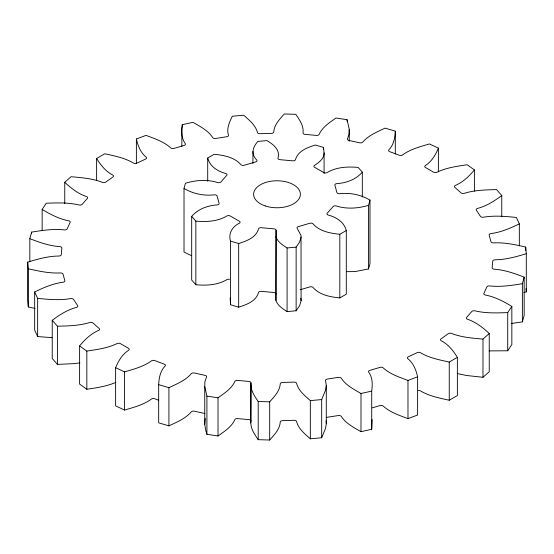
<?xml version="1.0" encoding="UTF-8"?>
<svg xmlns="http://www.w3.org/2000/svg" width="554" height="554" viewBox="0 0 554 554"><rect width="100%" height="100%" fill="white"/><g stroke="black" fill="none" stroke-linecap="round" stroke-linejoin="round"><path stroke-width="0.83" d="M324.083 152.842C324.194 158.936 318.862 162.447 314.395 165.466A2.445 1.413 0 0 0 314.887 167.447L323.467 172.398A2.445 1.413 0 0 0 326.895 172.682C336.32 167.003 347.503 166.484 358.154 167.433L362.316 172.142C355.89 179.628 346.215 183.049 336.583 183.658A2.445 1.413 0 0 0 334.962 185.424L336.86 192.342A2.445 1.413 0 0 0 339.346 193.734C349.976 192.473 360.772 194.648 369.982 200.098L368.549 205.319C357.988 208.484 346.652 209.322 336.008 205.901A2.445 1.413 0 0 0 332.899 206.787L327.393 213.027A2.445 1.413 0 0 0 327.982 214.994C336.077 217.009 344.152 221.96 346.292 230.54L339.817 234.28C330.136 233.248 319.672 231.468 312.892 223.705A2.445 1.413 0 0 0 309.485 223.366L298.675 226.544A2.445 1.413 0 0 0 297.152 228.338L301.03 235.526L301.085 300.746L299.61 305.711L296.134 310.766L287.09 311.59C282.734 308.779 277.692 305.669 275.947 300.503L276.072 230.263A2.445 1.413 0 0 0 273.662 228.83L261.675 227.736A2.445 1.413 0 0 0 258.621 228.67C256.08 237.735 246.648 240.955 238.67 243.525L230.512 241.129C227.992 233.331 232.562 226.441 239.605 223.075A2.445 1.413 0 0 0 239.113 221.094L230.533 216.143A2.445 1.413 0 0 0 227.105 215.859C217.68 221.538 206.497 222.057 195.846 221.108L191.684 216.399C198.11 208.913 207.785 205.492 217.417 204.883A2.445 1.413 0 0 0 219.038 203.117L217.14 196.199A2.445 1.413 0 0 0 214.654 194.807C204.024 196.068 193.228 193.893 184.018 188.443L185.452 183.222C196.012 180.057 207.348 179.219 217.992 182.64A2.445 1.413 0 0 0 221.101 181.76L226.607 175.514A2.445 1.413 0 0 0 226.018 173.547C217.923 171.532 209.848 166.581 207.708 158.001L214.183 154.268C223.864 155.293 234.328 157.073 241.108 164.836A2.445 1.413 0 0 0 244.515 165.175L255.325 161.997A2.445 1.413 0 0 0 256.848 160.203C250.699 154.04 252.652 147.219 257.866 141.415L266.91 140.591C273.184 144.352 280.594 149.781 277.928 158.278A2.445 1.413 0 0 0 280.338 159.711L292.325 160.805A2.445 1.413 0 0 0 295.379 159.871C297.92 150.806 307.352 147.586 315.33 145.016L323.488 147.419L324.083 152.842L324.083 173.485M275.947 300.503L276.072 230.263M349.249 129.401L349.089 134.13L347.524 138.673A2.445 1.413 0 0 0 349.048 140.467L359.567 142.8A2.445 1.413 0 0 0 362.78 142.053C368.597 135.328 377.205 131.859 385.078 128.14L395.321 131.153C395.05 137.711 393.735 144.919 388.922 149.746A2.445 1.413 0 0 0 389.767 151.685L399.219 155.224A2.445 1.413 0 0 0 402.626 154.885C410.5 149.137 420.223 146.672 429.447 143.943L438.38 148.119C435.624 154.836 431.67 161.546 425.424 165.542A2.445 1.413 0 0 0 425.555 167.543L433.526 172.142A2.445 1.413 0 0 0 436.981 172.218C446.379 167.675 456.939 166.297 467.161 164.739L474.39 169.891C469.196 176.193 463.075 182.162 455.443 185.375A2.445 1.413 0 0 0 454.855 187.349L460.99 192.806A2.445 1.413 0 0 0 464.349 193.291C474.73 190.077 485.768 189.877 496.557 189.6L501.772 195.514C494.48 200.977 486.564 206.046 477.666 208.38A2.445 1.413 0 0 0 476.378 210.236L480.415 216.309A2.445 1.413 0 0 0 483.524 217.196C494.369 215.333 505.477 216.372 516.356 217.445L519.333 223.858C510.4 228.213 501.051 232.258 491.114 233.553A2.445 1.413 0 0 0 489.189 235.215L490.948 241.641A2.445 1.413 0 0 0 493.669 242.874C504.486 242.347 515.22 244.626 525.698 247.063L526.3 253.69C516.21 256.786 505.83 259.674 495.207 259.784A2.445 1.413 0 0 0 492.721 261.176L492.132 267.679A2.445 1.413 0 0 0 494.355 269.209C504.68 269.93 514.597 273.406 524.167 277.152L522.374 283.703C511.633 285.462 500.657 287.124 489.764 285.94A2.445 1.413 0 0 0 486.834 287L483.912 293.288A2.445 1.413 0 0 0 485.533 295.053C494.985 296.889 503.669 301.459 511.841 306.404L507.72 312.594C496.827 312.982 485.699 313.405 475.02 310.863A2.445 1.413 0 0 0 471.773 311.556L466.655 317.352A2.445 1.413 0 0 0 467.597 319.27C475.886 322.068 482.95 327.608 489.244 333.529L482.984 339.096C472.43 338.162 461.579 337.365 451.621 333.48A2.445 1.413 0 0 0 448.193 333.757L441.102 338.819A2.445 1.413 0 0 0 441.337 340.814C448.276 344.422 453.366 350.786 457.375 357.358L449.246 362.046C439.474 359.885 429.295 357.953 420.59 352.787A2.445 1.413 0 0 0 417.141 352.656L408.381 356.748A2.445 1.413 0 0 0 407.889 358.729C413.429 363.119 416.123 370.127 417.619 376.831L407.979 380.446C399.392 377.198 390.196 374.227 383.285 367.953A2.445 1.413 0 0 0 379.954 367.406L369.913 370.356A2.445 1.413 0 0 0 368.722 372.233C372.759 377.551 372.586 384.808 371.72 391.117L360.993 393.492C353.895 389.351 345.925 385.376 341.333 378.306A2.445 1.413 0 0 0 338.279 377.371L327.393 379.054A2.445 1.413 0 0 0 325.551 380.743L326.285 385.355L326.285 423.54L325.586 428.256L321.68 437.757L310.33 438.796C304.915 433.962 298.44 428.914 296.577 421.58A2.445 1.413 0 0 0 293.918 420.299L282.665 420.638A2.445 1.413 0 0 0 280.255 422.072C279.798 429.267 274.237 434.904 269.687 440.021L258.212 439.675C254.521 434.281 250.069 428.055 250.955 421.185A2.445 1.413 0 0 0 248.822 419.613L237.687 418.595A2.445 1.413 0 0 0 234.813 419.71C231.551 426.995 224.28 431.49 218.02 435.998L206.912 434.281L205.915 431.185L204.751 424.599L204.751 386.415L204.911 381.685L206.476 377.142A2.445 1.413 0 0 0 204.952 375.349L194.433 373.015A2.445 1.413 0 0 0 191.22 373.763C185.403 380.487 176.795 383.964 168.922 387.682L158.679 384.67C158.95 378.105 160.265 370.896 165.078 366.069A2.445 1.413 0 0 0 164.233 364.137L154.781 360.592A2.445 1.413 0 0 0 151.374 360.931C143.5 366.686 133.777 369.144 124.553 371.873L115.62 367.697C118.376 360.979 122.33 354.269 128.576 350.273A2.445 1.413 0 0 0 128.445 348.279L120.474 343.674A2.445 1.413 0 0 0 117.019 343.605C107.621 348.141 97.061 349.519 86.84 351.084L79.61 345.925C84.804 339.623 90.925 333.653 98.557 330.44A2.445 1.413 0 0 0 99.145 328.474L93.01 323.017A2.445 1.413 0 0 0 89.651 322.525C79.27 325.745 68.232 325.939 57.443 326.216L52.228 320.309C59.52 314.845 67.436 309.769 76.334 307.435A2.445 1.413 0 0 0 77.622 305.579L73.585 299.506A2.445 1.413 0 0 0 70.476 298.627C59.631 300.483 48.523 299.444 37.644 298.371L34.667 291.965C43.6 287.602 52.949 283.558 62.886 282.263A2.445 1.413 0 0 0 64.811 280.608L63.052 274.182A2.445 1.413 0 0 0 60.331 272.942C49.514 273.468 38.78 271.19 28.302 268.759L27.7 262.132C37.79 259.03 48.17 256.142 58.793 256.031A2.445 1.413 0 0 0 61.279 254.639L61.868 248.144A2.445 1.413 0 0 0 59.645 246.606C49.32 245.886 39.403 242.41 29.833 238.663L31.626 232.112C42.367 230.36 53.343 228.698 64.236 229.882A2.445 1.413 0 0 0 67.166 228.816L70.088 222.528A2.445 1.413 0 0 0 68.467 220.762C59.015 218.927 50.331 214.356 42.159 209.419L46.28 203.221C57.173 202.833 68.301 202.418 78.98 204.952A2.445 1.413 0 0 0 82.227 204.267L87.345 198.464A2.445 1.413 0 0 0 86.403 196.545C78.114 193.755 71.05 188.215 64.756 182.287L71.016 176.719C81.57 177.654 92.421 178.45 102.379 182.342A2.445 1.413 0 0 0 105.807 182.058L112.898 177.003A2.445 1.413 0 0 0 112.663 175.009C105.724 171.394 100.634 165.037 96.625 158.465L104.754 153.77C114.526 155.93 124.705 157.862 133.41 163.028A2.445 1.413 0 0 0 136.859 163.167L145.619 159.067A2.445 1.413 0 0 0 146.111 157.094C140.571 152.703 137.877 145.695 136.381 138.985L146.021 135.37C154.608 138.618 163.804 141.589 170.715 147.87A2.445 1.413 0 0 0 174.046 148.417L184.087 145.46A2.445 1.413 0 0 0 185.278 143.583C181.241 138.271 181.414 131.007 182.28 124.705L193.007 122.323C200.105 126.464 208.075 130.439 212.667 137.517A2.445 1.413 0 0 0 215.721 138.445L226.607 136.762A2.445 1.413 0 0 0 228.449 135.072C226.344 128.673 229.508 121.928 232.32 116.243L243.67 115.204C249.085 120.038 255.56 125.086 257.423 132.42A2.445 1.413 0 0 0 260.082 133.701L271.335 133.362A2.445 1.413 0 0 0 273.745 131.928C274.202 124.733 279.763 119.096 284.313 113.979L295.788 114.325C299.479 119.719 303.931 125.945 303.045 132.815A2.445 1.413 0 0 0 305.178 134.387L316.313 135.405A2.445 1.413 0 0 0 319.187 134.29C322.449 127.005 329.72 122.51 335.98 118.002L347.088 119.719L349.249 129.401L349.249 141.284M204.751 424.599L205.257 418.464M250.72 422.986L250.955 383.001A2.445 1.413 0 0 0 248.822 381.429L237.687 380.411A2.445 1.413 0 0 0 234.813 381.526C231.551 388.818 224.28 393.305 218.02 397.82L206.912 396.103L204.751 386.415M326.271 417.577A2.445 1.413 0 0 1 327.393 417.238L338.279 415.555A2.445 1.413 0 0 1 341.333 416.483C345.925 423.561 353.895 427.536 360.993 431.677L371.72 429.295L372.115 419.53M326.285 385.355L325.586 390.071L321.68 399.572L321.68 437.757M230.139 297.92L230.512 304.762L238.67 307.165C246.648 304.596 256.08 301.376 258.621 292.304A2.445 1.413 0 0 1 261.675 291.376L273.662 292.47A2.445 1.413 0 0 1 276.072 293.904M301.085 237.105L299.61 242.07L296.134 247.126L296.134 310.766M346.839 271.654L354.996 271.592L368.549 268.96L369.982 263.732L369.982 200.098M511.529 323.467L522.374 321.888L524.167 315.337L524.167 277.152M489.182 350.89L507.72 350.779L511.841 344.581L511.841 306.404M269.687 440.021L269.687 401.844C274.237 396.719 279.798 391.082 280.255 383.887A2.445 1.413 0 0 1 282.665 382.454L293.918 382.115A2.445 1.413 0 0 1 296.577 383.396C298.44 390.729 304.915 395.778 310.33 400.611L321.68 399.572M457.147 373.507L466.357 375.474L482.984 377.281L489.244 371.713L489.244 333.529M300.22 289.728L309.485 287A2.445 1.413 0 0 1 312.892 287.346C319.672 295.109 330.136 296.889 339.817 297.913L346.292 294.174L346.292 230.54M418.277 390.515A2.445 1.413 0 0 1 420.59 390.972C429.295 396.138 439.474 398.07 449.246 400.23L457.375 395.535L457.375 357.358M115.828 382.371C106.687 386.373 96.652 387.814 86.84 389.261L79.61 384.109L79.61 345.925M158.679 384.67L158.679 422.847L168.922 425.86C176.795 422.141 185.403 418.672 191.22 411.947A2.445 1.413 0 0 1 194.433 411.2L204.952 413.533M372.233 407.862L379.954 405.583A2.445 1.413 0 0 1 383.285 406.13C390.196 412.411 399.392 415.382 407.979 418.63L417.619 415.015L417.619 376.831M523.904 292.623L526.3 291.868L526.3 253.69M115.62 367.697L115.62 405.881L124.553 410.057C133.777 407.329 143.5 404.863 151.374 399.115A2.445 1.413 0 0 1 154.781 398.776L158.721 400.251M79.894 362.856L74.305 363.611L57.443 364.4L52.228 358.486L52.228 320.309M275.947 236.863C277.692 242.029 282.734 245.138 287.09 247.957L296.134 247.126M250.72 384.801C251.177 391.034 254.653 396.539 258.212 401.491L269.687 401.844M51.972 337.656L37.644 336.555L34.667 330.142L34.667 291.965M191.684 216.399L191.684 280.04L195.846 284.749C206.497 285.691 217.68 285.178 227.105 279.5A2.445 1.413 0 0 1 229.536 279.334M35.02 308.46L28.302 306.937L27.7 300.31L27.7 262.132M191.275 255.553L184.018 252.084L184.018 188.443M300.801 298.232L301.085 300.746M526.002 288.558L526.3 291.868M326.112 420.701L326.285 423.54M525.698 247.063L525.698 250.456M522.374 283.703L522.374 321.888M519.333 223.858L519.333 245.914M507.72 312.594L507.72 350.779M501.772 195.514L501.772 216.725M482.984 339.096L482.984 377.281M474.39 169.891L474.39 191.102M449.246 362.046L449.246 400.23M438.38 148.119L438.38 171.879M407.979 380.446L407.979 418.63M395.321 131.153L395.321 154.06M371.72 391.117L371.72 429.295M368.549 205.319L368.549 268.96M362.316 172.142L362.316 197.079M360.993 393.492L360.993 431.677M347.088 119.719L347.088 121.416M339.817 234.28L339.817 297.913M323.488 147.419L323.488 149.137M310.33 400.611L310.33 438.796M287.09 247.957L287.09 311.59M258.212 401.491L258.212 439.675M252.915 151.436L252.915 163.478M250.955 383.001L250.955 421.185M238.67 243.525L238.67 307.165M230.512 241.129L230.512 304.762M218.02 397.82L218.02 435.998M207.708 158.001L207.708 181.22M206.912 396.103L206.912 434.281M195.846 221.108L195.846 284.749M182.28 124.705L182.28 127.247M181.844 127.842L181.844 146.512M168.922 387.682L168.922 425.86M136.381 138.985L136.381 163.589M124.553 371.873L124.553 410.057M96.625 158.465L96.625 180.521M86.84 351.084L86.84 389.261M64.756 182.287L64.756 203.498M57.443 326.216L57.443 364.4M42.159 209.419L42.159 230.63M37.644 298.371L37.644 336.555M31.626 232.112L31.626 233.809M29.833 238.663L29.833 261.578M28.302 268.759L28.302 306.937M265.311 205.963A23.379 13.497 0 0 0 300.379 194.274A23.379 13.497 0 0 0 265.311 182.578A23.379 13.497 0 0 0 265.311 205.963"/></g></svg>
